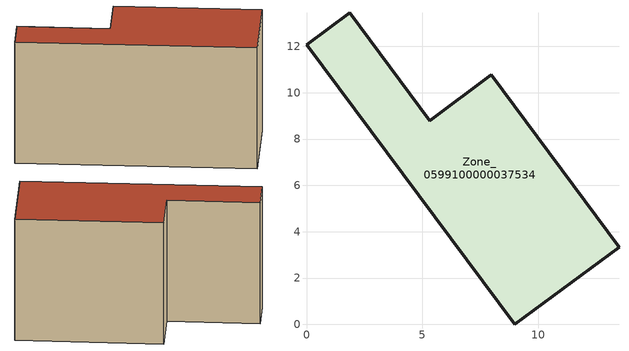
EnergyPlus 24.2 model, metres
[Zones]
Zone_0599100000037534
 floor ground (C_G): 9,0 0,12.07 1.87,13.46 5.32,8.8 7.98,10.77 13.49,3.33 z0
 wall outside (C_F): 9,0 13.49,3.33 7.98,10.77 5.32,8.8 1.87,13.46 0,12.07 9,0 z0:8.31
 roof outside (C_R): 0,12.07 9,0 13.49,3.33 7.98,10.77 5.32,8.8 1.87,13.46 z8.31
[BUILDING]
Pand.0599100000037534: North Axis=0; Terrain=City; Loads Convergence Tolerance Value=0.04; Temperature Convergence Tolerance Value=0.4; Solar Distribution=FullExterior; Maximum Number of Warmup Days=25; Minimum Number of Warmup Days=1
[Site:Location]
Rotterdam.The.Hague.AP_ZH_NLD Design_Conditions: Latitude=51.96; Longitude=4.45; Time Zone=1; Elevation=-4.5
[SITE:GROUNDTEMPERATURE:BUILDINGSURFACE]
18, 18, 18, 18, 18, 18, 18, 18, 18, 18, 18, 18
[MATERIAL] Thermal Absorptance=0.9; Solar Absorptance=0.7; Visible Absorptance=0.7
Name | Roughness | Thickness | Conductivity | Density | Specific Heat
G.TI.1975-1991 | MediumSmooth | 0.15 | 0.288461 | 540 | 1210
F.TI.1975-1991 | Rough | 0.3 | 0.230769 | 1920 | 840
R.TI.1975-1991 | MediumRough | 0.2 | 0.153846 | 1500 | 1000
[CONSTRUCTION]
C_G: G.TI.1975-1991
C_F: F.TI.1975-1991
C_R: R.TI.1975-1991
[ZONE]
Zone_0599100000037534: Type=1; Multiplier=1; Ceiling Height=Autocalculate; Volume=Autocalculate; Floor Area=autocalculate; Part of Total Floor Area=Yes
[ZONEINFILTRATION:DESIGNFLOWRATE]
Infil_Zone_0599100000037534: Zone or ZoneList or Space or SpaceList=Zone_0599100000037534; Schedule=AlwaysOn; Design Flow Rate Calculation Method=Flow/Area; Flow Rate per Floor Area=0.003; Constant Term Coefficient=1; Temperature Term Coefficient=0; Velocity Term Coefficient=0; Velocity Squared Term Coefficient=0
[HVACTEMPLATE:ZONE:IDEALLOADSAIRSYSTEM]
Zone_0599100000037534: Maximum Heating Supply Air Temperature=50; Minimum Cooling Supply Air Temperature=13; Maximum Heating Supply Air Humidity Ratio=0.0156; Minimum Cooling Supply Air Humidity Ratio=0.0077; Heating Limit=NoLimit; Cooling Limit=NoLimit; Dehumidification Control Type=ConstantSensibleHeatRatio; Cooling Sensible Heat Ratio=0.7; Dehumidification Setpoint=60; Humidification Control Type=None; Humidification Setpoint=30; Outdoor Air Method=None; Outdoor Air Flow Rate per Person=0.00944; Outdoor Air Flow Rate per Zone Floor Area=0; Outdoor Air Flow Rate per Zone=0; Demand Controlled Ventilation Type=None; Outdoor Air Economizer Type=NoEconomizer; Heat Recovery Type=None; Sensible Heat Recovery Effectiveness=0.7; Latent Heat Recovery Effectiveness=0.65
[ZONECONTROL:THERMOSTAT]
ThermostatControl_Zone_0599100000037534: Zone or ZoneList=Zone_0599100000037534; Control Type Schedule=DualSetpointControlType; Control 1=Thermostat_Zone_0599100000037534; Temperature Difference Between Cutout And Setpoint=0
[THERMOSTATSETPOINT:DUALSETPOINT]
Thermostat_Zone_0599100000037534: Heating Setpoint Temperature Schedule=HeatingSetpoint_Zone_0599100000037534; Cooling Setpoint Temperature Schedule=CoolingSetpoint_Zone_0599100000037534
[SCHEDULE:COMPACT]
HeatingSetpoint_Zone_0599100000037534: Through: 12/31, For: AllDays, Until: 24:00, 21
CoolingSetpoint_Zone_0599100000037534: Through: 12/31, For: AllDays, Until: 24:00, 24
DualSetpointControlType: Through: 12/31, For: AllDays, Until: 24:00, 4
AlwaysOn: Through: 12/31, For: AllDays, Until: 24:00, 1
